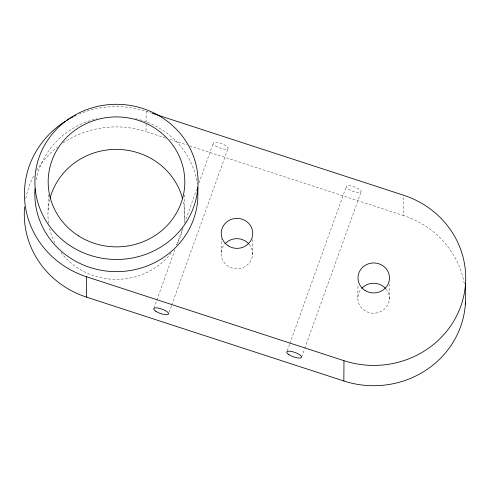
<?xml version="1.0" encoding="UTF-8"?>
<svg xmlns="http://www.w3.org/2000/svg" width="490" height="490" viewBox="0 0 490 490"><rect width="100%" height="100%" fill="white"/><g stroke="black" fill="none" stroke-linecap="round" stroke-linejoin="round"><path stroke-width="0.37" stroke-dasharray="2.45 1.84" d="M48.093 209.928L48.21 193.311M165.651 138.027L146.02 131.626L146.161 111.328A91.973 87.471 0.4 0 0 79.3 114.011M184.424 218.816L184.601 193.887M221.119 252.65L221.211 239.114M252.577 254.696L252.681 239.659M357.865 297.216L357.957 284.439M389.329 299.268L389.434 284.231M464.275 283.667A91.973 87.471 0.4 0 0 403.362 215.502L403.503 195.198M153.958 308.124L156.549 300.927M156.806 300.211L174.924 249.845M176.737 244.81L182.684 228.26M184.497 223.226L196.662 189.403M198.989 182.929L213.224 143.356M169.136 312.265L171.463 305.791M171.727 305.074L228.144 148.219M287.238 350.76L289.566 344.286M289.829 343.563L346.246 186.708M301.638 357.063L304.486 349.149M304.743 348.427L361.161 191.572M146.161 111.328L151.251 112.988M170.012 139.448L186.733 144.893M189.636 145.842L403.362 215.502M385.912 288.892A15.766 14.994 0.4 0 1 384.313 309.251A15.766 14.994 0.4 0 1 362.839 309.196A15.766 14.994 0.4 0 1 361.32 288.824M249.165 244.32A15.766 14.994 0.4 0 1 247.56 264.68A15.766 14.994 0.4 0 1 226.092 264.625A15.766 14.994 0.4 0 1 224.573 244.253M25.792 198.56A91.973 87.471 0.4 0 1 34.392 174.458M36.634 170.551A91.973 87.471 0.4 0 1 57.538 147.012M63.088 142.97A91.973 87.471 0.4 0 1 146.02 131.626M36.205 179.824A81.573 77.579 0.4 0 1 96.971 118.709M135.491 118.66A81.573 77.579 0.4 0 1 142.798 120.681M143.509 120.92A81.573 77.579 0.4 0 1 197.219 183.591M183.297 201.886A68.324 64.98 0.4 0 1 183.952 223.207M182.997 228.328A68.324 64.98 0.4 0 1 176.571 244.939M171.2 253.036A68.324 64.98 0.4 0 1 60.925 252.448M54.917 242.936A68.324 64.98 0.4 0 1 49.374 227.574M48.584 223.226A68.324 64.98 0.4 0 1 49.698 199.687M348.415 189.146A7.883 2.309 19.8 0 0 360.903 192.123A7.883 2.309 19.8 0 0 351.789 186.157A7.883 2.309 19.8 0 0 348.415 189.146M215.398 145.793A7.883 2.309 19.8 0 0 227.881 148.764A7.883 2.309 19.8 0 0 218.767 142.804A7.883 2.309 19.8 0 0 215.398 145.793"/><path stroke-width="0.73" d="M465.451 302.716A91.973 87.471 0.4 0 1 343.839 380.987L86.497 297.118L86.638 276.813A91.973 87.471 0.4 0 1 25.217 205.414A91.973 87.471 0.4 0 1 65.158 121.404M197.874 187.198A81.573 77.579 0.4 0 1 71.013 246.268A81.573 77.579 0.4 0 1 80.574 112.21A81.573 77.579 0.4 0 1 197.874 187.198L197.789 199.375A81.573 77.579 0.4 0 1 110.881 271.472A81.573 77.579 0.4 0 1 35.017 188.766M343.839 380.987L343.98 360.689A91.973 87.471 0.4 0 0 460.765 306.305A91.973 87.471 0.4 0 0 403.503 195.198L151.98 113.221M465.359 304.223L465.5 283.924M86.638 276.813L343.98 360.689M361.767 288.322A15.766 14.994 0.4 0 1 385.477 288.389M225.02 243.751A15.766 14.994 0.4 0 1 248.724 243.818M86.497 297.118A91.973 87.471 0.4 0 1 24.623 206.884M66.462 120.589A91.973 87.471 0.4 0 1 69.108 119.021M70.45 118.268A91.973 87.471 0.4 0 1 73.169 116.841M74.535 116.161A91.973 87.471 0.4 0 1 75.913 115.505M50.066 198.248A68.324 64.98 0.4 0 1 116.24 149.395A68.324 64.98 0.4 0 1 182.445 198.297M364.952 290.386A15.766 14.994 0.4 0 0 389.47 278.969A15.766 14.994 0.4 0 0 366.802 264.478A15.766 14.994 0.4 0 0 364.952 290.386M228.199 245.815A15.766 14.994 0.4 0 0 252.718 234.398A15.766 14.994 0.4 0 0 230.049 219.906A15.766 14.994 0.4 0 0 228.199 245.815M288.892 354.631A7.883 2.309 19.8 0 0 301.381 357.608A7.883 2.309 19.8 0 0 292.267 351.649A7.883 2.309 19.8 0 0 288.892 354.631M155.875 311.279A7.883 2.309 19.8 0 0 168.364 314.255A7.883 2.309 19.8 0 0 159.244 308.296A7.883 2.309 19.8 0 0 155.875 311.279M78.4 235.813A68.324 64.98 0.4 0 0 184.65 186.335A68.324 64.98 0.4 0 0 86.412 123.529A68.324 64.98 0.4 0 0 78.4 235.813"/></g></svg>
